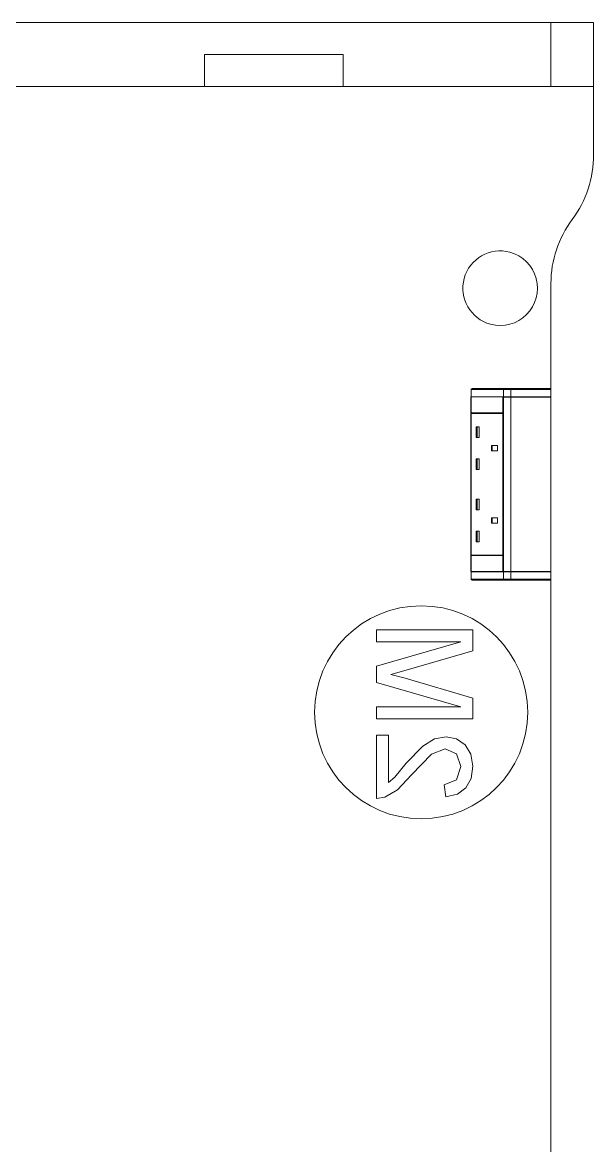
# Model space of a CAD drawing. Header units: millimetres. Extents: x 155927 to 326028, y -36033 to 97293.
# Drawn here: x 177715 to 178251, y 9951 to 11006 of the extents above; entities that cross this region are included whole.
import ezdxf

# ---------------------------------------------------------------- set-up
doc = ezdxf.new("R2010")
doc.units = ezdxf.units.MM
doc.header["$MEASUREMENT"] = 0
doc.layers.add('I-FURN', color=8, linetype='CONTINUOUS', lineweight=9)

msp = doc.modelspace()

# ---------------------------------------------------------------- linework, layer by layer
at = {"layer": 'I-FURN'}
for p, q in [((177451.1, 11005.6), (178251.1, 11005.6)), ((178251.1, 11005.6), (177451.1, 11005.6)), ((177451.1, 11005.6), (178251.1, 11005.6)), ((178211.1, 11005.6), (177491.1, 11005.6)), ((178251.1, 11005.6), (178211.1, 11005.6)), ((178211.1, 11005.6), (178211.1, 10945.6)), ((178211.1, 11005.6), (178211.1, 10945.6)), ((178251.1, 11005.6), (178251.1, 10945.6)), ((178251.1, 11005.6), (178251.1, 10945.6)), ((178251.1, 10881.7), (178251.1, 11005.6)), ((178251.1, 11005.6), (178251.1, 10881.7)), ((177886.1, 10975.6), (178016.1, 10975.6)), ((178016.1, 10975.6), (177886.1, 10975.6)), ((177886.1, 10975.6), (177886.1, 10945.6)), ((177886.1, 10945.6), (177886.1, 10975.6)), ((178016.1, 10975.6), (178016.1, 10945.6)), ((178016.1, 10975.6), (178016.1, 10945.6)), ((177886.1, 10945.6), (177451.1, 10945.6)), ((177491.1, 10945.6), (178211.1, 10945.6)), ((178016.1, 10945.6), (177886.1, 10945.6)), ((178251.1, 10945.6), (178016.1, 10945.6)), ((178211.1, 10945.6), (178251.1, 10945.6)), ((178211.1, 10661), (178211.1, 10760.6)), ((178211.1, 10760.6), (178211.1, 10661)), ((178136.2, 10661), (178136.2, 10654)), ((178136.2, 10661), (178136.4, 10661)), ((178136.2, 10661), (178136.2, 10654)), ((178136.2, 10654), (178136.2, 10661)), ((178136.4, 10661), (178166.7, 10661)), ((178136.4, 10661), (178136.4, 10654)), ((178136.6, 10661.8), (178136.6, 10661.8)), ((178167.5, 10662), (178137.2, 10662)), ((178167.5, 10662), (178137.2, 10662)), ((178166.7, 10661), (178173.6, 10661)), ((178166.7, 10661), (178166.7, 10654)), ((178167.5, 10662), (178206.1, 10662)), ((178173, 10662), (178167.5, 10662)), ((178210.1, 10662), (178173, 10662)), ((178173.6, 10661), (178211.1, 10661)), ((178173.6, 10661), (178173.6, 10654)), ((178206.1, 10662), (178206.1, 10661)), ((178206.1, 10662), (178210.1, 10662)), ((178211.1, 10654), (178211.1, 10661)), ((178211.1, 10661), (178211.1, 10654)), ((178136, 10639), (178136, 10654)), ((178136, 10654), (178165.9, 10654)), ((178136.2, 10654), (178136.4, 10654)), ((178136.2, 10653.9), (178136.2, 10490)), ((178136.4, 10654), (178166.7, 10654)), ((178165.9, 10654), (178165.9, 10639)), ((178166.1, 10639), (178166.1, 10653.9)), ((178166.1, 10653.9), (178166.7, 10653.9)), ((178166.7, 10654), (178173.6, 10654)), ((178173.6, 10653.9), (178166.7, 10653.9)), ((178166.7, 10653.9), (178166.7, 10490)), ((178173.6, 10654), (178211.1, 10654)), ((178211.1, 10653.9), (178173.6, 10653.9)), ((178173.6, 10653.9), (178173.6, 10490)), ((178211.1, 10490), (178211.1, 10653.9)), ((178211.1, 10653.9), (178211.1, 10490)), ((178165.9, 10639), (178136, 10639)), ((178136, 10638.5), (178165.9, 10638.5)), ((178136, 10505.5), (178136, 10638.5)), ((178136.4, 10638.5), (178136.4, 10639)), ((178165.9, 10638.5), (178165.9, 10505.5)), ((178166.1, 10505.5), (178166.1, 10638.5)), ((178141.1, 10625.9), (178141.1, 10615.9)), ((178141.1, 10625.9), (178143.9, 10625.9)), ((178141.8, 10625.9), (178141.8, 10615.9)), ((178143.9, 10625.9), (178143.9, 10615.9)), ((178141.1, 10615.9), (178143.9, 10615.9)), ((178155.4, 10608.4), (178155.4, 10603.4)), ((178161.1, 10608.4), (178155.4, 10608.4)), ((178156.1, 10608.4), (178156.1, 10603.4)), ((178161.1, 10603.4), (178161.1, 10608.4)), ((178155.4, 10603.4), (178161.1, 10603.4)), ((178141.1, 10595.9), (178141.1, 10585.9)), ((178141.1, 10595.9), (178143.9, 10595.9)), ((178141.8, 10595.9), (178141.8, 10585.9)), ((178143.9, 10595.9), (178143.9, 10585.9)), ((178141.1, 10585.9), (178143.9, 10585.9)), ((178141.1, 10558.1), (178141.1, 10548.1)), ((178141.1, 10558.1), (178143.9, 10558.1)), ((178141.8, 10558.1), (178141.8, 10548.1)), ((178143.9, 10558.1), (178143.9, 10548.1)), ((178141.1, 10548.1), (178143.9, 10548.1)), ((178155.4, 10540.6), (178155.4, 10535.6)), ((178155.4, 10540.6), (178161.1, 10540.6)), ((178155.4, 10535.6), (178161.1, 10535.6)), ((178156.1, 10540.6), (178156.1, 10535.6)), ((178161.1, 10540.6), (178161.1, 10535.6)), ((178141.1, 10528.1), (178141.1, 10518.1)), ((178141.1, 10528.1), (178143.9, 10528.1)), ((178141.8, 10528.1), (178141.8, 10518.1)), ((178143.9, 10528.1), (178143.9, 10518.1)), ((178141.1, 10518.1), (178143.9, 10518.1)), ((178136, 10505.5), (178165.9, 10505.5)), ((178136, 10505), (178165.9, 10505)), ((178136, 10490), (178136, 10505)), ((178136.4, 10505), (178136.4, 10505.5)), ((178165.9, 10505), (178165.9, 10490)), ((178166.1, 10490), (178166.1, 10505)), ((178165.9, 10490), (178136, 10490)), ((178136.2, 10489.9), (178136.2, 10482.9)), ((178136.4, 10489.9), (178136.2, 10489.9)), ((178136.2, 10489.9), (178136.2, 10482.9)), ((178136.2, 10489.9), (178136.2, 10482.9)), ((178136.4, 10482.9), (178136.2, 10482.9)), ((178136.4, 10482.9), (178136.4, 10489.9)), ((178166.7, 10489.9), (178136.4, 10489.9)), ((178166.7, 10482.9), (178136.4, 10482.9)), ((178136.6, 10482.1), (178136.6, 10482.2)), ((178137.2, 10481.9), (178167.5, 10481.9)), ((178137.2, 10481.9), (178167.5, 10481.9)), ((178165.9, 10490), (178168.3, 10490)), ((178166.7, 10490), (178166.1, 10490)), ((178166.7, 10490), (178173.6, 10490)), ((178166.7, 10482.9), (178166.7, 10489.9)), ((178173.6, 10489.9), (178166.7, 10489.9)), ((178173.6, 10482.9), (178166.7, 10482.9)), ((178206.1, 10481.9), (178167.5, 10481.9)), ((178167.5, 10481.9), (178173, 10481.9)), ((178173, 10481.9), (178210.1, 10481.9)), ((178173.6, 10490), (178211.1, 10490)), ((178173.6, 10482.9), (178173.6, 10489.9)), ((178211.1, 10489.9), (178173.6, 10489.9)), ((178211.1, 10482.9), (178173.6, 10482.9)), ((178206.1, 10482.9), (178206.1, 10481.9)), ((178210.1, 10481.9), (178206.1, 10481.9)), ((178210.1, 10481.9), (178210.1, 10481.9)), ((178211.1, 10482.9), (178211.1, 10489.9)), ((178211.1, 10482.9), (178211.1, 10489.9)), ((178211.1, 9650.6), (178211.1, 10482.9)), ((178211.1, 10482.9), (178211.1, 9650.6)), ((178137.9, 10435.2), (178047.5, 10435.2)), ((178047.5, 10435.2), (178047.5, 10423.9)), ((178137.9, 10415.7), (178137.9, 10435.2)), ((178047.5, 10423.9), (178126.6, 10423.9)), ((178126.6, 10423.9), (178047.5, 10401.1)), ((178075.3, 10397.5), (178137.9, 10415.7)), ((178047.5, 10401.1), (178047.5, 10385.8)), ((178060.9, 10393.5), (178075.3, 10397.5)), ((178074.2, 10389.8), (178060.9, 10393.5)), ((178137.9, 10371.3), (178074.2, 10389.8)), ((178047.5, 10385.8), (178126.6, 10363.1)), ((178137.9, 10351.8), (178137.9, 10371.3)), ((178126.6, 10363.1), (178047.5, 10363.1)), ((178047.5, 10363.1), (178047.5, 10351.8)), ((178047.5, 10351.8), (178137.9, 10351.8)), ((178058.8, 10336.3), (178047.5, 10336.3)), ((178047.5, 10336.3), (178047.5, 10276.9)), ((178058.8, 10291.9), (178058.8, 10336.3)), ((178112.7, 10334.9), (178102, 10332.9)), ((178122.6, 10333), (178112.7, 10334.9)), ((178090.9, 10326.2), (178075.4, 10310)), ((178102, 10332.9), (178090.9, 10326.2)), ((178099.2, 10318.7), (178112, 10323.6)), ((178112, 10323.6), (178122.4, 10319)), ((178130.7, 10327.4), (178122.6, 10333)), ((178136.1, 10318.6), (178130.7, 10327.4)), ((178080.4, 10299.2), (178099.2, 10318.7)), ((178122.4, 10319), (178126.6, 10306.9)), ((178137.9, 10307.2), (178136.1, 10318.6)), ((178075.4, 10310), (178064.6, 10297)), ((178126.6, 10306.9), (178122.5, 10294.4)), ((178136.3, 10295.8), (178137.9, 10307.2)), ((178064.6, 10297), (178058.8, 10291.9)), ((178067.3, 10285), (178080.4, 10299.2)), ((178122.5, 10294.4), (178111.1, 10289.7)), ((178131.4, 10287), (178136.3, 10295.8)), ((178055.3, 10278.2), (178067.3, 10285)), ((178111.1, 10289.7), (178112.5, 10278.4)), ((178123.4, 10281.1), (178131.4, 10287)), ((178047.5, 10276.9), (178055.3, 10278.2)), ((178112.5, 10278.4), (178123.4, 10281.1))]:
    msp.add_line(p, q, dxfattribs=at)
at = {"layer": 'I-FURN', "flags": 128}
for points in [[(178136.2, 10661), (178136.2, 10661.1), (178136.2, 10661.1), (178136.2, 10661.1), (178136.2, 10661.2), (178136.2, 10661.2), (178136.3, 10661.3), (178136.3, 10661.3), (178136.3, 10661.3), (178136.3, 10661.4), (178136.3, 10661.4), (178136.3, 10661.4), (178136.3, 10661.5), (178136.4, 10661.5)], [(178173, 10662), (178172.9, 10662), (178172.8, 10662), (178172.6, 10662), (178172.5, 10662), (178172.3, 10662), (178172.2, 10662), (178172, 10662), (178171.9, 10662), (178171.7, 10662), (178171.6, 10662), (178171.4, 10662), (178171.3, 10662), (178171.1, 10662), (178170.9, 10662), (178170.8, 10662), (178170.6, 10662), (178170.5, 10662), (178170.3, 10662), (178170.1, 10662), (178170, 10662), (178169.8, 10662), (178169.7, 10662), (178169.5, 10662), (178169.4, 10662), (178169.2, 10662), (178169.1, 10662), (178168.9, 10662), (178168.8, 10662), (178168.7, 10662), (178168.5, 10662), (178168.4, 10662), (178168.3, 10662), (178168.1, 10662), (178168, 10662), (178167.9, 10662), (178167.8, 10662), (178167.7, 10662), (178167.6, 10662), (178167.5, 10662)], [(178210.1, 10662), (178209.8, 10662), (178209.4, 10662), (178208.8, 10662), (178208.1, 10662), (178207.3, 10662), (178206.4, 10662), (178205.3, 10662), (178204.1, 10662), (178202.8, 10662), (178201.3, 10662), (178199.7, 10662), (178198, 10662), (178196.2, 10662), (178194.3, 10662), (178192.2, 10662), (178190.1, 10662), (178187.8, 10662), (178185.4, 10662), (178183, 10662), (178180.4, 10662), (178177.8, 10662), (178175.1, 10662), (178173, 10662)], [(178206.1, 10662), (178206.2, 10662), (178206.4, 10662), (178206.6, 10662), (178206.7, 10662), (178206.9, 10662), (178207, 10662), (178207.2, 10662), (178207.3, 10662), (178207.5, 10662), (178207.6, 10662), (178207.8, 10662), (178207.9, 10662), (178208.1, 10662), (178208.2, 10662), (178208.3, 10662), (178208.5, 10662), (178208.6, 10662), (178208.7, 10662), (178208.8, 10662), (178208.9, 10662), (178209.1, 10662), (178209.2, 10662), (178209.3, 10662), (178209.4, 10662), (178209.4, 10662), (178209.5, 10662), (178209.6, 10662), (178209.7, 10662), (178209.7, 10662), (178209.8, 10662), (178209.9, 10662), (178209.9, 10662), (178210, 10662), (178210, 10662), (178210, 10662), (178210, 10662), (178210.1, 10662), (178210.1, 10662), (178210.1, 10662)], [(178210.1, 10662), (178210.1, 10662), (178210.2, 10662), (178210.2, 10662), (178210.2, 10662), (178210.3, 10662), (178210.3, 10662), (178210.4, 10662), (178210.4, 10662), (178210.4, 10662), (178210.5, 10661.9), (178210.5, 10661.9), (178210.5, 10661.9), (178210.6, 10661.9), (178210.6, 10661.9), (178210.6, 10661.8), (178210.7, 10661.8), (178210.7, 10661.8), (178210.7, 10661.8), (178210.8, 10661.7), (178210.8, 10661.7), (178210.8, 10661.7), (178210.8, 10661.7), (178210.9, 10661.6), (178210.9, 10661.6), (178210.9, 10661.6), (178210.9, 10661.5), (178211, 10661.5), (178211, 10661.5), (178211, 10661.4), (178211, 10661.4), (178211, 10661.3), (178211, 10661.3), (178211, 10661.3), (178211.1, 10661.2), (178211.1, 10661.2), (178211.1, 10661.2), (178211.1, 10661.1), (178211.1, 10661.1), (178211.1, 10661), (178211.1, 10661)], [(178210.1, 10662), (178210.1, 10662), (178210.1, 10662)], [(178136.4, 10482.4), (178136.3, 10482.4), (178136.3, 10482.5), (178136.3, 10482.5), (178136.3, 10482.5), (178136.3, 10482.6), (178136.3, 10482.6), (178136.3, 10482.7), (178136.3, 10482.7), (178136.2, 10482.7), (178136.2, 10482.8), (178136.2, 10482.8), (178136.2, 10482.9), (178136.2, 10482.9), (178136.2, 10482.9)], [(178167.5, 10481.9), (178167.6, 10481.9), (178167.7, 10481.9), (178167.8, 10481.9), (178167.9, 10481.9), (178168, 10481.9), (178168.1, 10481.9), (178168.3, 10481.9), (178168.4, 10481.9), (178168.5, 10481.9), (178168.7, 10481.9), (178168.8, 10481.9), (178168.9, 10481.9), (178169.1, 10481.9), (178169.2, 10481.9), (178169.4, 10481.9), (178169.5, 10481.9), (178169.7, 10481.9), (178169.8, 10481.9), (178170, 10481.9), (178170.1, 10481.9), (178170.3, 10481.9), (178170.5, 10481.9), (178170.6, 10481.9), (178170.8, 10481.9), (178170.9, 10481.9), (178171.1, 10481.9), (178171.3, 10481.9), (178171.4, 10481.9), (178171.6, 10481.9), (178171.7, 10481.9), (178171.9, 10481.9), (178172, 10481.9), (178172.2, 10481.9), (178172.3, 10481.9), (178172.5, 10481.9), (178172.6, 10481.9), (178172.8, 10481.9), (178172.9, 10481.9), (178173, 10481.9)], [(178173, 10481.9), (178175.8, 10481.9), (178178.5, 10481.9), (178181.1, 10481.9), (178183.7, 10481.9), (178186.1, 10481.9), (178188.4, 10481.9), (178190.6, 10481.9), (178192.8, 10481.9), (178194.8, 10481.9), (178196.7, 10481.9), (178198.5, 10481.9), (178200.1, 10481.9), (178201.7, 10481.9), (178203.1, 10481.9), (178204.4, 10481.9), (178205.6, 10481.9), (178206.6, 10481.9), (178207.6, 10481.9), (178208.3, 10481.9), (178209, 10481.9), (178209.5, 10481.9), (178209.9, 10481.9), (178210.1, 10481.9)], [(178210.1, 10481.9), (178210.1, 10481.9), (178210.1, 10481.9), (178210, 10481.9), (178210, 10481.9), (178210, 10481.9), (178210, 10481.9), (178209.9, 10481.9), (178209.9, 10481.9), (178209.8, 10481.9), (178209.8, 10481.9), (178209.7, 10481.9), (178209.6, 10481.9), (178209.5, 10481.9), (178209.5, 10481.9), (178209.4, 10481.9), (178209.3, 10481.9), (178209.2, 10481.9), (178209.1, 10481.9), (178209, 10481.9), (178208.9, 10481.9), (178208.7, 10481.9), (178208.6, 10481.9), (178208.5, 10481.9), (178208.4, 10481.9), (178208.2, 10481.9), (178208.1, 10481.9), (178208, 10481.9), (178207.8, 10481.9), (178207.7, 10481.9), (178207.5, 10481.9), (178207.4, 10481.9), (178207.2, 10481.9), (178207.1, 10481.9), (178206.9, 10481.9), (178206.8, 10481.9), (178206.6, 10481.9), (178206.4, 10481.9), (178206.3, 10481.9), (178206.1, 10481.9), (178206.1, 10481.9)], [(178211.1, 10482.9), (178211.1, 10482.9), (178211.1, 10482.8), (178211.1, 10482.8), (178211.1, 10482.7), (178211.1, 10482.7), (178211, 10482.7), (178211, 10482.6), (178211, 10482.6), (178211, 10482.5), (178211, 10482.5), (178211, 10482.5), (178211, 10482.4), (178210.9, 10482.4), (178210.9, 10482.4), (178210.9, 10482.3), (178210.9, 10482.3), (178210.9, 10482.3), (178210.8, 10482.2), (178210.8, 10482.2), (178210.8, 10482.2), (178210.7, 10482.2), (178210.7, 10482.1), (178210.7, 10482.1), (178210.6, 10482.1), (178210.6, 10482.1), (178210.6, 10482), (178210.5, 10482), (178210.5, 10482), (178210.5, 10482), (178210.4, 10482), (178210.4, 10482), (178210.4, 10481.9), (178210.3, 10481.9), (178210.3, 10481.9), (178210.2, 10481.9), (178210.2, 10481.9), (178210.2, 10481.9), (178210.1, 10481.9), (178210.1, 10481.9), (178210.1, 10481.9)]]:
    msp.add_lwpolyline(points, dxfattribs=at)
at = {"layer": 'I-FURN'}
for centre, radius, start, end in [((178151, 10880.6), 100, 323.1301, 0.6256), ((178151, 10880.6), 100, 323.1301, 0.6256), ((178311.1, 10760.6), 100, 143.1301, 180), ((178311.1, 10760.6), 100, 143.1301, 180), ((178163.5, 10756.1), 35, 75, 255), ((178163.5, 10756.1), 35, 15, 75), ((178163.5, 10756.1), 35, 255, 14.7004), ((178089.4, 10357.9), 100, 90, 270), ((178089.4, 10357.9), 100, 270, 90)]:
    msp.add_arc(centre, radius, start, end, dxfattribs=at)
for centre, major_axis, ratio, start_param, end_param in [((178137.2, 10661), (0, 1), 0.819152, 0, 1.570796), ((178167.5, 10661), (0, -1), 0.819152, 3.141593, 4.712389), ((178173, 10661), (0, -1), 0.56467, 1.570796, 3.141593), ((178210.1, 10661), (0, -1), 0.998113, 1.570796, 3.141593), ((178137.2, 10482.9), (0, -1), 0.819152, 4.712389, 6.283185), ((178167.5, 10482.9), (0, -1), 0.819152, 4.712389, 6.283185), ((178173, 10482.9), (0, -1), 0.56467, 0, 1.570796), ((178210.1, 10482.9), (0, -1), 0.998113, 0, 1.570796)]:
    msp.add_ellipse(centre, major_axis=major_axis, ratio=ratio, start_param=start_param, end_param=end_param, dxfattribs=at)

doc.saveas('drawing.dxf')
